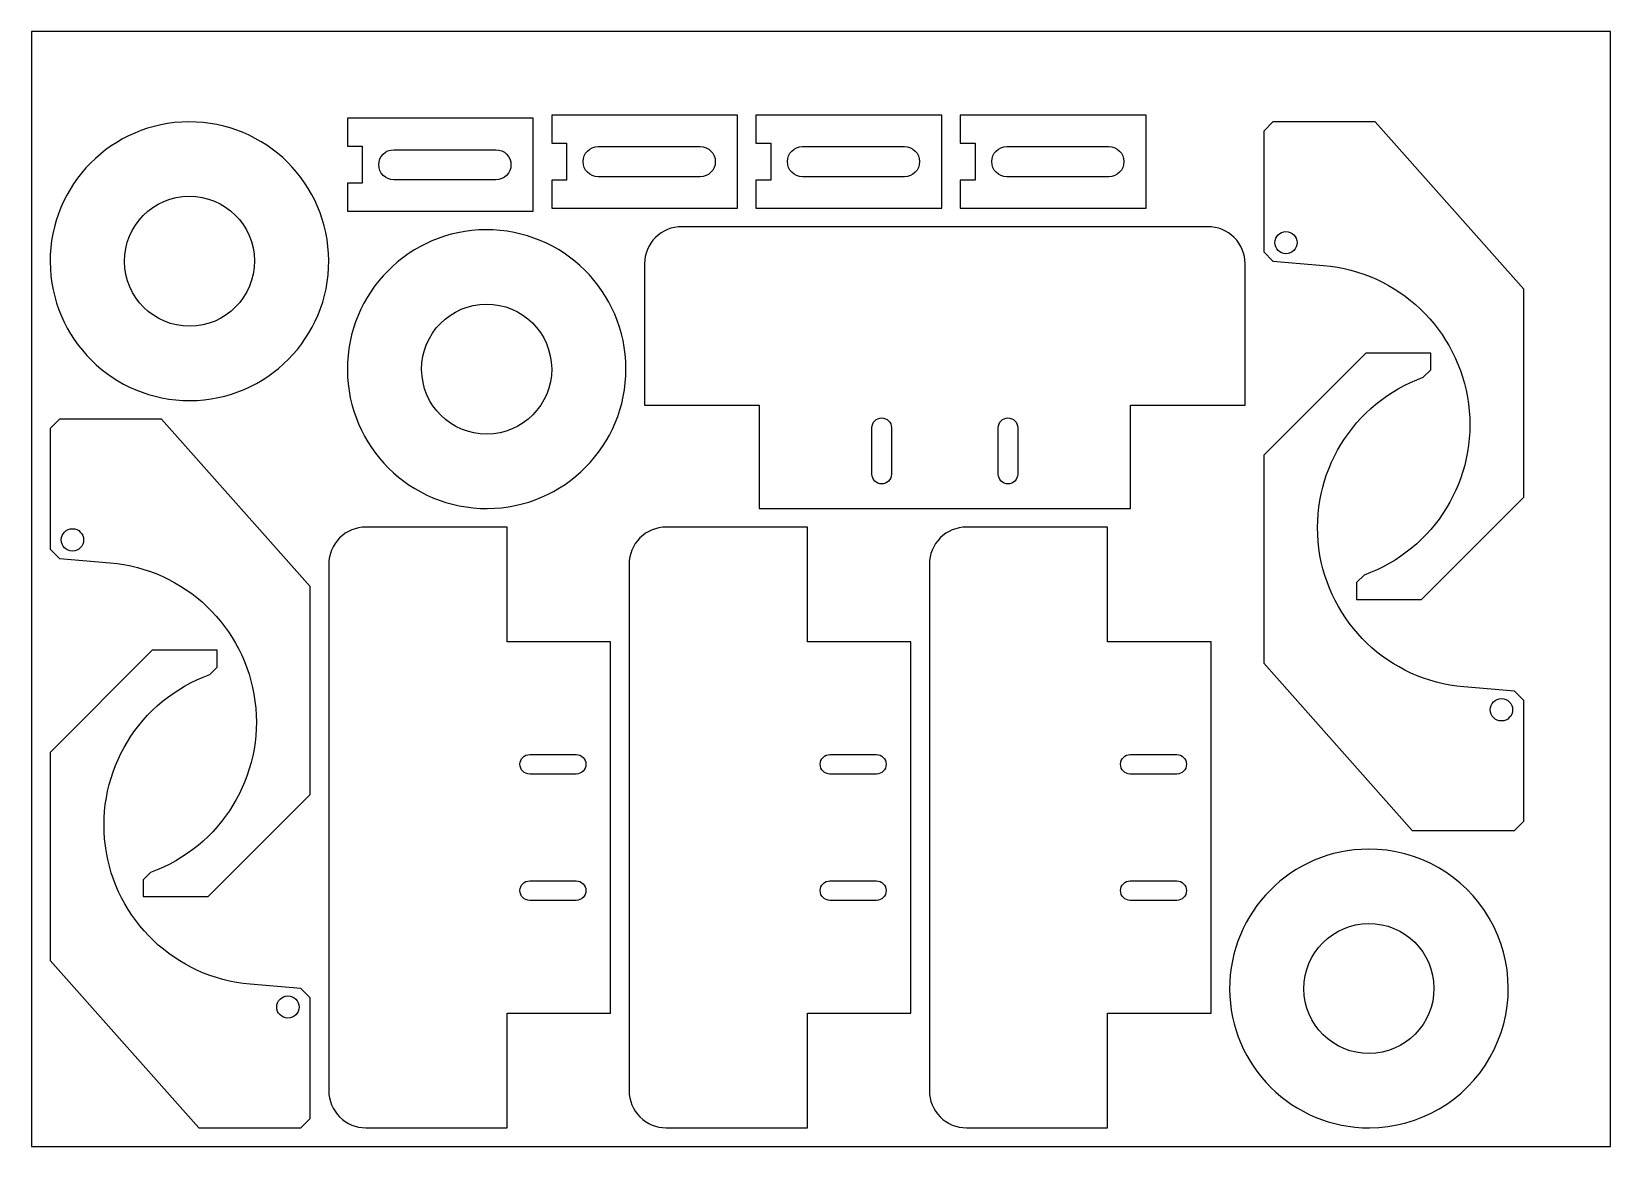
# Model space of a CAD drawing. Header units: metres. Extents: x 0 to 850, y 0 to 600.
import ezdxf

# ---------------------------------------------------------------- set-up
doc = ezdxf.new("R2010")
doc.units = ezdxf.units.M

msp = doc.modelspace()

# ---------------------------------------------------------------- linework, layer by layer
for points in [[(0, 0), (850, 0), (850, 600), (0, 600)], [(170, 553.33), (170, 538.33), (178, 538.33), (178, 518.33), (170, 518.33), (170, 503.33), (270, 503.33), (270, 553.33)], [(280, 555), (280, 540), (288, 540), (288, 520), (280, 520), (280, 505), (380, 505), (380, 555)], [(390, 555), (390, 540), (398, 540), (398, 520), (390, 520), (390, 505), (490, 505), (490, 555)], [(500, 555), (500, 540), (508, 540), (508, 520), (500, 520), (500, 505), (600, 505), (600, 555)]]:
    msp.add_lwpolyline(points, close=True)
for points in [[(84.67, 551.42, 1), (85.33, 401.42, 1)], [(663.33, 546.42), (663.33, 481.42), (668.33, 476.42), (695.58, 474.12, -0.805565), (717.39, 307.48), (713.33, 303.42), (713.33, 294.42), (748.33, 294.42), (803.33, 349.42), (803.33, 461.42), (723.33, 551.42), (668.33, 551.42)], [(195, 520.23, -1), (195, 536.43), (250, 536.43, -1), (250, 520.23)], [(305, 521.9, -1), (305, 538.1), (360, 538.1, -1), (360, 521.9)], [(415, 521.9, -1), (415, 538.1), (470, 538.1, -1), (470, 521.9)], [(525, 521.9, -1), (525, 538.1), (580, 538.1, -1), (580, 521.9)], [(84.85, 511.42, -1), (85.15, 441.42, -1)], [(244.67, 493.33, 1), (245.33, 343.33, 1)], [(653.33, 475, 0.414214), (633.33, 495), (350, 495, 0.414214), (330, 475), (330, 399), (391.77, 399), (391.77, 343.33), (591.57, 343.33), (591.57, 399), (653.33, 399)], [(675.33, 480.42, -1), (675.33, 492.42, -1)], [(244.85, 453.33, -1), (245.15, 383.33, -1)], [(803.33, 175), (803.33, 240), (798.33, 245), (771.08, 247.31, -0.805565), (749.27, 413.94), (753.33, 418), (753.33, 427), (718.33, 427), (663.33, 372), (663.33, 260), (743.33, 170), (798.33, 170)], [(10, 386.42), (10, 321.42), (15, 316.42), (42.25, 314.12, -0.805565), (64.06, 147.48), (60, 143.42), (60, 134.42), (95, 134.42), (150, 189.42), (150, 301.42), (70, 391.42), (15, 391.42)], [(462.92, 386.83), (462.92, 361.83, -1), (452.42, 361.83), (452.42, 386.83, -1)], [(530.92, 386.83), (530.92, 361.83, -1), (520.42, 361.83), (520.42, 386.83, -1)], [(22, 320.42, -1), (22, 332.42, -1)], [(180, 333.33, 0.414214), (160, 313.33), (160, 30, 0.414214), (180, 10), (256, 10), (256, 71.77), (311.67, 71.77), (311.67, 271.57), (256, 271.57), (256, 333.33)], [(341.67, 333.33, 0.414214), (321.67, 313.33), (321.67, 30, 0.414214), (341.67, 10), (417.67, 10), (417.67, 71.77), (473.33, 71.77), (473.33, 271.57), (417.67, 271.57), (417.67, 333.33)], [(503.33, 333.33, 0.414214), (483.33, 313.33), (483.33, 30, 0.414214), (503.33, 10), (579.33, 10), (579.33, 71.77), (635, 71.77), (635, 271.57), (579.33, 271.57), (579.33, 333.33)], [(150, 15), (150, 80), (145, 85), (117.75, 87.31, -0.805565), (95.94, 253.94), (100, 258), (100, 267), (65, 267), (10, 212), (10, 100), (90, 10), (145, 10)], [(791.33, 241, -1), (791.33, 229, -1)], [(268.17, 210.92), (293.17, 210.92, -1), (293.17, 200.42), (268.17, 200.42, -1)], [(429.83, 210.92), (454.83, 210.92, -1), (454.83, 200.42), (429.83, 200.42, -1)], [(591.5, 210.92), (616.5, 210.92, -1), (616.5, 200.42), (591.5, 200.42, -1)], [(719.67, 160, 1), (720.32, 10, 1)], [(268.17, 142.92), (293.17, 142.92, -1), (293.17, 132.42), (268.17, 132.42, -1)], [(429.83, 142.92), (454.83, 142.92, -1), (454.83, 132.42), (429.83, 132.42, -1)], [(591.5, 142.92), (616.5, 142.92, -1), (616.5, 132.42), (591.5, 132.42, -1)], [(719.84, 120, -1), (720.15, 50, -1)], [(138, 81, -1), (138, 69, -1)]]:
    msp.add_lwpolyline(points, format="xyb", close=True)

doc.saveas('drawing.dxf')
